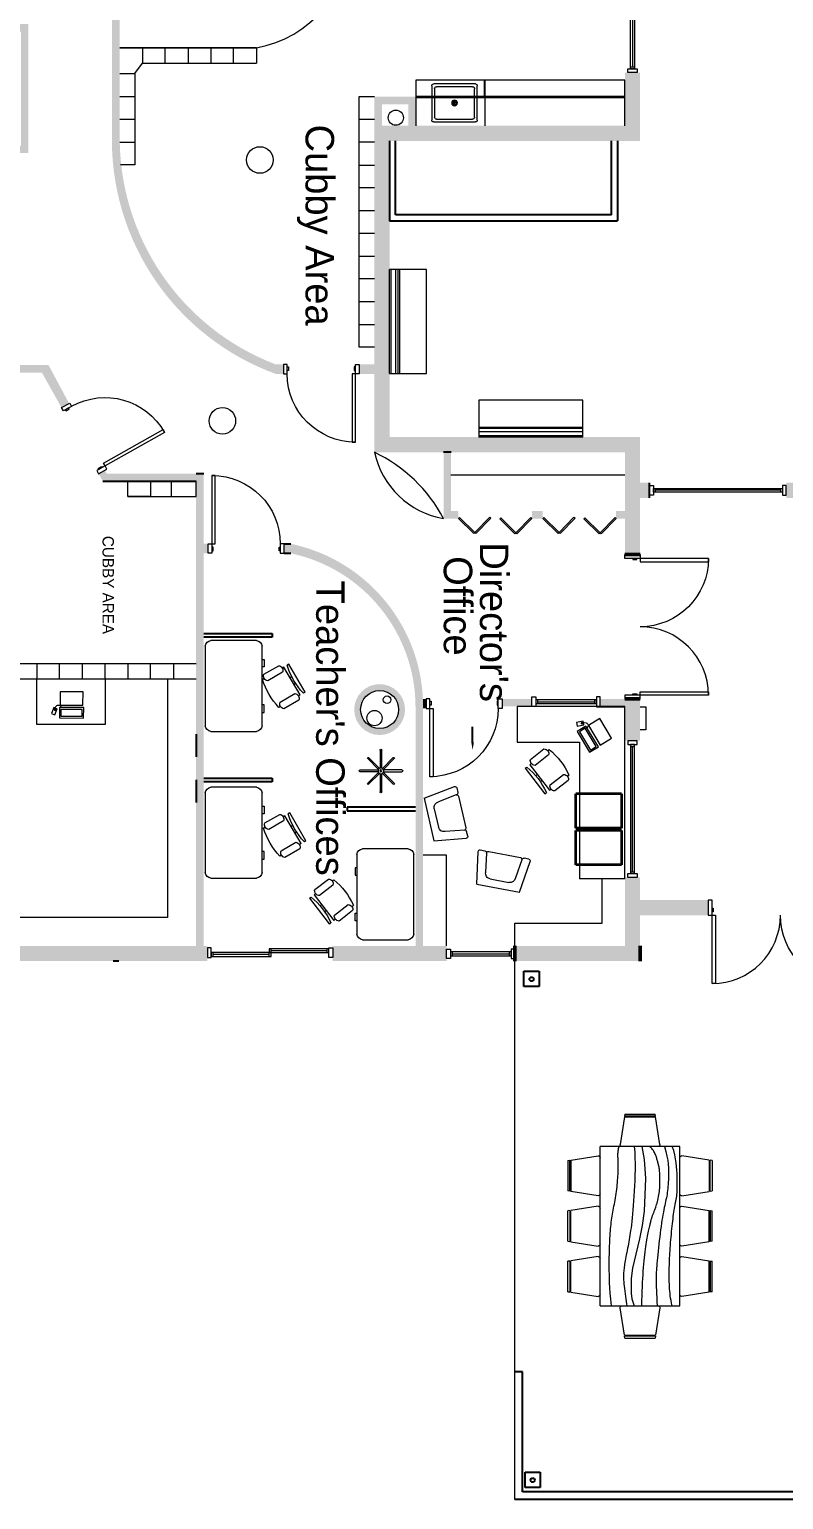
# Model space of a CAD drawing. Header units: inches. Extents: x 537 to 4774, y -1781 to 1418.
# Drawn here: x 1562 to 2556, y -1781 to 155 of the extents above; entities that cross this region are included whole.
import ezdxf
from ezdxf import colors
from ezdxf.entities.mleader import LeaderData, LeaderLine
from ezdxf.math import Vec2, Vec3

# ---------------------------------------------------------------- set-up
doc = ezdxf.new("R2010")
doc.units = ezdxf.units.IN
doc.header["$MEASUREMENT"] = 0
doc.layers.add('01-Text 1 150 int', color=250, linetype='Continuous')
for name, color, linetype, lineweight, true_color in [('DOOR WINDOW 1 150', 7, 'Continuous', 13, 0x666666), ('FURNITURE K 1 150', 7, 'Continuous', 13, 0x93979a), ('HATCH K 1 150', 7, 'Continuous', 0, 0xc9c9c9)]:
    doc.layers.add(name, color=color, linetype=linetype, lineweight=lineweight, true_color=true_color)
doc.layers.add('SEGMENTED 1 150', color=253, linetype='Continuous', lineweight=35)
doc.layers.add('WALL 1 150', color=7, linetype='Continuous', lineweight=25)
doc.styles.add('ATTR', font='romans.shx', dxfattribs={"width": 0.8, "height": 1.44008})
doc.styles.add('RomanS', font='romans.shx')
doc.styles.add('SS Projects_150_notes_interior', font='bahnschrift.ttf', dxfattribs={"height": 0.375})
doc.styles.get("Standard").update_dxf_attribs({"font": 'arial.ttf'})

# ---------------------------------------------------------------- blocks, each defined once
blk = doc.blocks.new('UTILITY_SINK')
for p, q in [((-0.999995, -10), (1.000005, -10)), ((0.000005, -11), (0.000005, -9))]:
    blk.add_line(p, q)
for points in [[(-10.999995, 0), (10.999995, 0)], [(-11.999995, -19), (-11.999995, -1)], [(-10.499995, -17.5), (-10.499995, -2.5)], [(-9.499995, -1.5), (9.499995, -1.5)], [(10.499995, -2.5), (10.499995, -17.5)], [(11.999995, -1), (11.999995, -19)], [(10.999995, -20), (-10.999995, -20)], [(9.499995, -18.5), (-9.499995, -18.5)]]:
    blk.add_lwpolyline(points)
for radius in [1.5, 1]:
    blk.add_circle((0.000005, -10), radius)
for centre, start, end in [((-11.124995, -0.875), 81.8699, 188.1301), ((11.124995, -0.875), 351.8699, 98.1301), ((-9.624995, -2.375), 81.8699, 188.1301), ((9.624995, -2.375), 351.8699, 98.1301), ((-11.124995, -19.125), 171.8699, 278.1301), ((-9.624995, -17.625), 171.8699, 278.1301), ((9.624995, -17.625), 261.8699, 8.130102), ((11.124995, -19.125), 261.8699, 8.130102)]:
    blk.add_arc(centre, 0.883883, start, end)
at = {"style": 'ATTR', "width": 0.8, "flags": 9}
blk.add_attdef('ESTCODE', (0, 0), '', height=0.000048, dxfattribs=at)
blk = doc.blocks.new('48X30_DESK')
at = {"linetype": 'Continuous'}
for p, q in [((-21, 0), (21, 0)), ((-24, -27), (-24, -3)), ((24, -3), (24, -27)), ((21, -30), (-21, -30)), ((-14, -30), (-14, -31)), ((-10, -31), (-10, -30)), ((10, -31), (10, -30)), ((14, -30), (14, -31)), ((-14, -31), (-10, -31)), ((14, -31), (10, -31))]:
    blk.add_line(p, q, dxfattribs=at)
for centre, start, end in [((-20.5, -3.5), 98.1301, 171.8699), ((20.5, -3.5), 8.1301, 81.8699), ((-20.5, -26.5), 188.1301, 261.8699), ((20.5, -26.5), 278.1301, 351.8699)]:
    blk.add_arc(centre, 3.54, start, end, dxfattribs=at)
at = {"style": 'ATTR', "width": 0.8, "flags": 9}
blk.add_attdef('ESTCODE', (0, 0), '', height=0.0096, dxfattribs=at)
blk = doc.blocks.new('MACINTOSH_PLAN_VIEW')
for points in [[(0, -7), (0, 0), (12, 0), (12, -7)], [(-0.39968, -13.76897), (-0.39968, -8.26775), (12.39968, -8.26775), (12.39968, -13.76897)], [(0.375, -12.76836), (0.375, -9.26836), (11.625, -9.26836), (11.625, -12.76836)], [(14.72808, -12.20428), (13.53101, -8.91535), (15.41039, -8.23131), (16.60746, -11.52024)], [(14.6633, -9.83345), (14.32128, -8.89376), (14.79113, -8.72275), (15.13315, -9.66244)]]:
    blk.add_lwpolyline(points, close=True)
for centre, radius, start, end in [((12.85605, -8.51645), 1.55604, 110.0578, 170.803), ((12.79623, -8.66333), 1.67689, 3.076713, 106.414)]:
    blk.add_arc(centre, radius, start, end)
for points in [[(14.6633, -9.83345), (14.79113, -8.72275), (14.32128, -8.89376)], [(14.6633, -9.83345), (15.13315, -9.66244), (14.79113, -8.72275)]]:
    blk.add_solid(points)
at = {"style": 'ATTR', "width": 0.8, "flags": 9}
blk.add_attdef('ESTCODE', (0, 0), '', height=0.0034, dxfattribs=at)
blk = doc.blocks.new('DESK_CHAIR')
at = {"linetype": 'Continuous'}
for p, q in [((-8.5, 0), (-8.5, -1)), ((-8.5, 0), (8.5, 0)), ((8.5, 0), (8.5, -1)), ((-10.5, -5), (-10.5, -14)), ((-8.5, -3), (-8.5, -4)), ((-8.5, -3), (8.5, -3)), ((-6.5, -14), (-6.5, -5)), ((-2, -3), (-2, -1.9355)), ((2, -1.9576), (2, -3)), ((6.5, -5), (6.5, -14)), ((8.5, -3), (8.5, -4)), ((10.5, -14), (10.5, -5)), ((-8.5, -15), (-8.5, -16)), ((8.5, -15), (8.5, -16))]:
    blk.add_line(p, q, dxfattribs=at)
for centre, radius, start, end in [((-8.5, -6.5), 2.5, 36.8699, 143.1301), ((0, 34.625), 36.625, 256.5803, 283.4197), ((8.5, -6.5), 2.5, 36.8699, 143.1301), ((-8.5, -12.5), 2.5, 216.8699, 323.1301), ((8.5, -12.5), 2.5, 216.8699, 323.1301), ((0, 19.625), 36.625, 256.5803, 283.4197)]:
    blk.add_arc(centre, radius, start, end, dxfattribs=at)
at = {"style": 'ATTR', "width": 0.8, "flags": 9}
blk.add_attdef('ESTCODE', (0, 0), '', height=0.0042, dxfattribs=at)
blk = doc.blocks.new('CONFERENCE_CHAIR')
for p, q in [((-11.5, 0), (-14, -17)), ((-11.5, 0), (11.5, 0)), ((11.5, 0), (14, -17)), ((-9.5, -17), (-8.02878, -6.99577)), ((-5, -4), (5, -4)), ((9.5, -17), (8.0288, -6.99577)), ((-13, -18), (-10.5, -18)), ((-8.5, -18), (8.5, -18)), ((13, -18), (10.5, -18))]:
    blk.add_line(p, q)
for centre, radius, start, end in [((-5, -7), 3, 90, 180), ((5, -7), 3, 0, 90), ((-13, -17), 1, 180, 270), ((-10.5, -17), 1, 270, 0), ((-8.5, -17), 1, 180, 270), ((8.5, -17), 1, 270, 0), ((10.5, -17), 1, 180, 270), ((13, -17), 1, 270, 0)]:
    blk.add_arc(centre, radius, start, end)
at = {"style": 'ATTR', "width": 0.8, "flags": 9}
blk.add_attdef('ESTCODE', (0, 0), '', height=0.0056, dxfattribs=at)
blk = doc.blocks.new('COAT_RACK')
at = {"linetype": 'Continuous'}
for p, q in [((0.906, 2.3886), (0.906, 11.5)), ((1.906, 11.5), (1.906, 1.9011)), ((-9.594, 1), (0, 1)), ((0, 0), (-9.594, 0)), ((-5.594, 7), (0.1295, 1.2765)), ((0.6232, 1.7828), (-5.094, 7.5)), ((0.906, 1.9011), (0.906, 2.3886)), ((2.1842, 1.7782), (7.906, 7.5)), ((8.406, 7), (2.6834, 1.2774)), ((2.8285, 1), (12.406, 1)), ((12.406, 0), (2.8285, 0)), ((0.1201, -0.2859), (-5.594, -6)), ((-5.094, -6.5), (0.6318, -0.7742)), ((0.906, -0.9157), (0.906, -10.5)), ((1.906, -10.5), (1.906, -0.9157)), ((7.906, -6.5), (2.1952, -0.7892)), ((2.6888, -0.2828), (8.406, -6))]:
    blk.add_line(p, q, dxfattribs=at)
for radius in [1.5, 0.5]:
    blk.add_circle((1.406, 0.5), radius, dxfattribs=at)
for centre, radius, start, end in [((1.406, 11.5), 0.5, 0, 180), ((-9.594, 0.5), 0.5, 90, 270), ((-5.344, 7.25), 0.3536, 45, 225), ((8.156, 7.25), 0.3536, 315, 135), ((12.406, 0.5), 0.5, 270, 90), ((-5.344, -6.25), 0.3536, 135, 315), ((8.156, -6.25), 0.3536, 225, 45), ((1.406, -10.5), 0.5, 180, 0)]:
    blk.add_arc(centre, radius, start, end, dxfattribs=at)
at = {"style": 'ATTR', "width": 0.8, "flags": 9}
blk.add_attdef('ESTCODE', (0, 0), '', height=0.0046, dxfattribs=at)
blk = doc.blocks.new('42X84_TABLE_DINING')
at = {"linetype": 'Continuous'}
for p, q in [((-34.772, 36.500609), (-37.0377, 21.999999)), ((-34.7681, 36.499999), (-18.2986, 36.499999)), ((-34.5377, 37.999999), (-34.6939, 37.000439)), ((-18.3793, 36.999999), (-34.6911, 36.999999)), ((-34.5377, 37.999999), (-18.5377, 37.999999)), ((-18.3814, 36.999659), (-18.5377, 37.999999)), ((-16.0377, 21.999999), (-18.3032, 36.499269)), ((-8.2343, 36.500609), (-10.5001, 21.999999)), ((-8.2305, 36.499999), (8.2391, 36.499999)), ((-8.0001, 37.999999), (-8.1562, 37.000439)), ((8.1584, 36.999999), (-8.1535, 36.999999)), ((-8.0001, 37.999999), (7.9999, 37.999999)), ((8.1562, 36.999659), (7.9999, 37.999999)), ((10.4999, 21.999999), (8.2344, 36.499269)), ((16.0376, 21.999999), (18.3031, 36.499269)), ((34.768, 36.499999), (18.2985, 36.499999)), ((18.3792, 36.999999), (34.691, 36.999999)), ((18.3813, 36.999659), (18.5376, 37.999999)), ((34.5376, 37.999999), (18.5376, 37.999999)), ((34.5376, 37.999999), (34.6938, 37.000439)), ((34.7719, 36.500609), (37.0376, 21.999999)), ((-57.9997, 8.156299), (-59, 7.999989)), ((-59, -8.000011), (-59, 7.999989)), ((-58, 8.158429), (-58, -8.153391)), ((-57.5, -8.230411), (-57.5, 8.239139)), ((-43, 10.499989), (-57.4993, 8.234489)), ((43, 10.499989), (57.4992, 8.234489)), ((57.5, -8.230411), (57.5, 8.239139)), ((57.9996, 8.156299), (59, 7.999989)), ((58, 8.158429), (58, -8.153391)), ((59, -8.000011), (59, 7.999989)), ((-59, -8.000011), (-58.0005, -8.156181)), ((-57.5007, -8.234271), (-43, -10.500011)), ((57.5006, -8.234271), (43, -10.500011)), ((59, -8.000011), (58.0004, -8.156181)), ((-42, -21.000001), (42, -21.000001)), ((-34.772, -36.50061), (-37.0377, -22.000001)), ((-16.0377, -22.000001), (-18.3032, -36.499267)), ((-8.2343, -36.50061), (-10.5001, -22.000001)), ((10.4999, -22.000001), (8.2344, -36.499267)), ((16.0376, -22.000001), (18.3031, -36.499267)), ((34.7719, -36.50061), (37.0376, -22.000001)), ((-34.7681, -36.499999), (-18.2986, -36.499999)), ((-34.5377, -37.999999), (-34.6939, -37.000442)), ((-18.3793, -36.999999), (-34.6911, -36.999999)), ((-34.5377, -37.999999), (-18.5377, -37.999999)), ((-18.3814, -36.999664), (-18.5377, -37.999999)), ((-8.2305, -36.499999), (8.2391, -36.499999)), ((-8.0001, -37.999999), (-8.1562, -37.000442)), ((8.1584, -36.999999), (-8.1535, -36.999999)), ((-8.0001, -37.999999), (7.9999, -37.999999)), ((8.1562, -36.999664), (7.9999, -37.999999)), ((34.768, -36.499999), (18.2985, -36.499999)), ((18.3792, -36.999999), (34.691, -36.999999)), ((18.3813, -36.999664), (18.5376, -37.999999)), ((34.5376, -37.999999), (18.5376, -37.999999)), ((34.5376, -37.999999), (34.6938, -37.000442))]:
    blk.add_line(p, q, dxfattribs=at)
for points in [[(-42, -21.000001), (-42, 20.999989), (42, 20.999989), (42, -21.000001)], [(-42, 16.999989), (-40.5974, 16.672209), (-39.2569, 16.395939), (-37.9668, 16.166109), (-36.7153, 15.977689), (-35.4906, 15.825599), (-34.281, 15.704799), (-33.0745, 15.610229), (-31.8595, 15.536839), (-30.6267, 15.480229), (-29.3778, 15.438619), (-28.117, 15.410889), (-26.8486, 15.395929), (-25.5767, 15.392599), (-24.3058, 15.399809), (-23.0399, 15.416409), (-21.7833, 15.441309), (-20.5384, 15.473619), (-19.2994, 15.513549), (-18.0587, 15.561549), (-16.8087, 15.618049), (-15.5417, 15.683499), (-14.25, 15.758369), (-12.9261, 15.843079), (-11.5622, 15.938089), (-10.1541, 16.043559), (-8.7108, 16.158419), (-7.2445, 16.281349), (-5.7675, 16.410999), (-4.2923, 16.546019), (-2.8311, 16.685069), (-1.3963, 16.826809), (0, 16.969889), (1.3474, 17.113339), (2.6447, 17.257689), (3.8928, 17.403829), (5.0924, 17.552659), (6.2444, 17.705069), (7.3498, 17.861959), (8.4092, 18.024219), (9.4237, 18.192759), (10.3952, 18.367629), (11.3311, 18.545639), (12.2397, 18.722759), (13.1297, 18.894949), (14.0095, 19.058179), (14.8876, 19.208429), (15.7725, 19.341659), (16.6727, 19.453839), (17.5977, 19.541909), (18.5617, 19.606689), (19.5795, 19.649979), (20.6664, 19.673569), (21.8374, 19.679239), (23.1076, 19.668789), (24.492, 19.644009), (26.0058, 19.606689), (27.6589, 19.554579), (29.4413, 19.469229), (31.3377, 19.328169), (33.3331, 19.108889), (35.4121, 18.788919), (37.5598, 18.345779), (39.7608, 17.756959), (42, 16.999989)], [(42, 12.999999), (39.3635, 13.704689), (36.9303, 14.232849), (34.6868, 14.608169), (32.6195, 14.854319), (30.7149, 14.994989), (28.9596, 15.053859), (27.34, 15.054629), (25.8427, 15.020959), (24.4543, 14.972439), (23.1628, 14.912279), (21.9562, 14.839589), (20.8227, 14.753449), (19.7504, 14.652989), (18.7273, 14.537299), (17.7416, 14.405489), (16.7814, 14.256669), (15.8348, 14.090369), (14.8899, 13.907959), (13.9348, 13.711209), (12.9575, 13.501929), (11.9464, 13.281899), (10.8893, 13.052909), (9.7745, 12.816759), (8.59, 12.575229), (7.3261, 12.330049), (5.9815, 12.082619), (4.557, 11.834299), (3.0536, 11.586429), (1.472, 11.340349), (-0.187, 11.097409), (-1.9223, 10.858939), (-3.7333, 10.626289), (-5.6141, 10.400739), (-7.539, 10.183249), (-9.4776, 9.974709), (-11.3991, 9.776019), (-13.2731, 9.588079), (-15.0689, 9.411789), (-16.756, 9.248039), (-18.3038, 9.097709), (-19.6928, 8.961719), (-20.9483, 8.840959), (-22.1065, 8.736319), (-23.2037, 8.648689), (-24.2763, 8.578979), (-25.3606, 8.528079), (-26.4928, 8.496879), (-27.7094, 8.486279), (-29.0411, 8.496689), (-30.4965, 8.526549), (-32.0787, 8.573829), (-33.7908, 8.636479), (-35.6359, 8.712459), (-37.6171, 8.799739), (-39.7374, 8.896259), (-42, 8.999999)], [(-42, 0.999999), (-39.2567, 1.059739), (-36.6668, 1.127399), (-34.2177, 1.203389), (-31.897, 1.288099), (-29.6923, 1.381949), (-27.5912, 1.485329), (-25.5812, 1.598659), (-23.65, 1.722319), (-21.7874, 1.856519), (-19.9935, 2.000569), (-18.2704, 2.153579), (-16.6207, 2.314649), (-15.0465, 2.482879), (-13.5503, 2.657379), (-12.1344, 2.837259), (-10.8011, 3.021619), (-9.5514, 3.209479), (-8.3812, 3.399579), (-7.2848, 3.590579), (-6.2569, 3.781129), (-5.2918, 3.969889), (-4.384, 4.155509), (-3.5281, 4.336659), (-2.7184, 4.511979), (-1.9505, 4.680359), (-1.2233, 4.841579), (-0.5369, 4.995629), (0.1087, 5.142519), (0.7135, 5.282239), (1.2776, 5.414799), (1.8009, 5.540189), (2.2834, 5.658409), (2.7259, 5.769699), (3.1323, 5.875159), (3.5073, 5.976139), (3.8555, 6.073989), (4.1816, 6.170049), (4.4904, 6.265659), (4.7863, 6.362169), (5.0742, 6.460919), (5.3584, 6.563099), (5.6417, 6.669299), (5.9267, 6.779989), (6.216, 6.895609), (6.512, 7.016589), (6.8174, 7.143399), (7.1347, 7.276479), (7.4664, 7.416279), (7.8159, 7.563169), (8.1896, 7.717219), (8.5948, 7.878439), (9.0386, 8.046819), (9.5282, 8.222369), (10.071, 8.405079), (10.674, 8.594959), (11.3446, 8.791999), (12.0866, 8.995459), (12.8902, 9.201609), (13.7421, 9.405969), (14.6294, 9.604059), (15.5387, 9.791399), (16.4569, 9.963509), (17.3709, 10.115919), (18.2674, 10.244149), (19.1361, 10.344989), (19.9772, 10.420299), (20.7936, 10.473209), (21.5884, 10.506879), (22.3645, 10.524419), (23.1248, 10.528969), (23.8725, 10.523669), (24.6103, 10.511649), (25.3403, 10.495379), (26.0601, 10.474629), (26.7663, 10.448509), (27.4556, 10.416119), (28.1244, 10.376559), (28.7695, 10.328939), (29.3873, 10.272359), (29.9746, 10.205939), (30.5293, 10.129059), (31.0552, 10.042329), (31.5572, 9.946639), (32.0406, 9.842899), (32.5104, 9.731989), (32.9716, 9.614799), (33.4295, 9.492249), (33.8891, 9.365219), (34.3546, 9.234229), (34.8266, 9.098309), (35.3051, 8.956129), (35.7897, 8.806329), (36.2802, 8.647569), (36.7765, 8.478519), (37.2783, 8.297819), (37.7854, 8.104139), (38.2976, 7.894309), (38.8146, 7.657969), (39.3361, 7.382899), (39.8617, 7.056919), (40.3912, 6.667829), (40.9243, 6.203449), (41.4607, 5.651569), (42, 4.999999)], [(42, 0.999999), (35.1214, 2.295539), (25.1178, 2.983399), (7.9376, 2.295539), (0.3261, 1.149099), (-6.6329, -0.226611), (-18.3763, -2.978061), (-22.0733, -3.895201), (-27.5101, -4.583071), (-32.9468, -4.583071), (-35.339, -4.583071), (-38.3836, -4.353771), (-40.3408, -3.665921), (-42, -3.000001)], [(42, -3.000001), (38.9344, -2.781351), (35.8829, -2.650251), (32.8567, -2.595491), (29.8672, -2.605821), (26.9257, -2.670031), (24.0436, -2.776881), (21.2323, -2.915141), (18.5031, -3.073591), (15.8668, -3.242611), (13.3327, -3.419021), (10.9095, -3.601241), (8.6059, -3.787731), (6.4305, -3.976901), (4.3921, -4.167191), (2.4994, -4.357031), (0.7611, -4.544851), (-0.8196, -4.729651), (-2.2614, -4.912671), (-3.5885, -5.095681), (-4.8252, -5.280481), (-5.9956, -5.468861), (-7.1239, -5.662621), (-8.2344, -5.863551), (-9.3513, -6.073431), (-10.4925, -6.293091), (-11.6511, -6.519461), (-12.814, -6.748531), (-13.968, -6.976251), (-15.0999, -7.198591), (-16.1965, -7.411531), (-17.2447, -7.611041), (-18.2313, -7.793081), (-19.1472, -7.954521), (-19.9994, -8.095811), (-20.7989, -8.218291), (-21.5568, -8.323311), (-22.2841, -8.412201), (-22.9919, -8.486311), (-23.6912, -8.546991), (-24.393, -8.595581), (-25.1087, -8.632751), (-25.8513, -8.656491), (-26.6337, -8.664101), (-27.4693, -8.652901), (-28.3711, -8.620211), (-29.3523, -8.563341), (-30.4262, -8.479601), (-31.6057, -8.366301), (-32.8956, -8.222561), (-34.2657, -8.054761), (-35.6772, -7.871051), (-37.0913, -7.679611), (-38.4695, -7.488621), (-39.7728, -7.306241), (-40.9626, -7.140641), (-42, -7.000001)], [(-42, -15.000001), (-38.4722, -15.350691), (-35.3039, -15.623741), (-32.4544, -15.828971), (-29.8831, -15.976191), (-27.5493, -16.075201), (-25.4123, -16.135831), (-23.4313, -16.167881), (-21.5659, -16.181151), (-19.7812, -16.183881), (-18.0665, -16.177871), (-16.4173, -16.163351), (-14.8288, -16.140551), (-13.2964, -16.109691), (-11.8154, -16.070991), (-10.3811, -16.024671), (-8.9888, -15.970971), (-7.6345, -15.909991), (-6.3163, -15.841401), (-5.0329, -15.764751), (-3.7831, -15.679591), (-2.5656, -15.585471), (-1.3791, -15.481951), (-0.2223, -15.368571), (0.9061, -15.244901), (2.0079, -15.110631), (3.0876, -14.966051), (4.1503, -14.811631), (5.2011, -14.647801), (6.2451, -14.475011), (7.2875, -14.293721), (8.3332, -14.104361), (9.3874, -13.907391), (10.4544, -13.703711), (11.5349, -13.495991), (12.6291, -13.287381), (13.7368, -13.081011), (14.8581, -12.880011), (15.9931, -12.687521), (17.1416, -12.506671), (18.3037, -12.340601), (19.4778, -12.191771), (20.6562, -12.059961), (21.8295, -11.944271), (22.9884, -11.843811), (24.1234, -11.757681), (25.2254, -11.684981), (26.2848, -11.624831), (27.2925, -11.576311), (28.2412, -11.538551), (29.1325, -11.510631), (29.9703, -11.491671), (30.7584, -11.480781), (31.5007, -11.477041), (32.2009, -11.479581), (32.8628, -11.487491), (33.4904, -11.499881), (34.0874, -11.515741), (34.6576, -11.533621), (35.2049, -11.551941), (35.733, -11.569151), (36.2459, -11.583661), (36.7473, -11.593931), (37.2411, -11.598371), (37.7311, -11.595421), (38.2211, -11.583281), (38.7152, -11.559251), (39.2177, -11.520361), (39.7326, -11.463671), (40.2641, -11.386241), (40.8164, -11.285111), (41.3937, -11.157351), (42, -11.000001)]]:
    blk.add_lwpolyline(points, dxfattribs=at)
for centre, start, end in [((-36.0377, 21.999999), 180, 270), ((-17.0377, 21.999999), 270, 0), ((-9.5001, 21.999999), 180, 270), ((9.4999, 21.999999), 270, 0), ((17.0376, 21.999999), 180, 270), ((36.0376, 21.999999), 270, 0), ((-43, 9.499989), 0.000000683, 90), ((43, 9.499989), 90, 180), ((-43, -9.500011), 270, 0.000000683), ((43, -9.500011), 180, 270), ((-36.0377, -22.000001), 90, 180), ((-17.0377, -22.000001), 0, 90), ((-9.5001, -22.000001), 90, 180), ((9.4999, -22.000001), 0, 90), ((17.0376, -22.000001), 90, 180), ((36.0376, -22.000001), 0, 90)]:
    blk.add_arc(centre, 1, start, end, dxfattribs=at)
at = {"style": 'ATTR', "width": 0.8, "flags": 9}
blk.add_attdef('ESTCODE', (0, 0), '', height=0.0236, dxfattribs=at)
blk = doc.blocks.new('BENCH_1_PV')
for p, q in [((0, 54.75), (0, 0)), ((0, 54.75), (19.5, 54.75)), ((0.75, 54.75), (0.75, 0)), ((3, 0), (3, 54.75)), ((4.5, 54.75), (4.5, 0)), ((5.25, 0), (5.25, 54.75)), ((19.5, 54.75), (19.5, 0)), ((19.5, 0), (0, 0))]:
    blk.add_line(p, q)
at = {"style": 'ATTR', "width": 0.8, "flags": 9}
blk.add_attdef('ESTCODE', (0, 0), '', height=0.0137, dxfattribs=at)

msp = doc.modelspace()

# ---------------------------------------------------------------- hatches: boundary and pattern name
at = {"layer": 'WALL 1 150'}
h = msp.add_hatch(color=0, dxfattribs=at)
h.paths.add_polyline_path([(1286.6, -292.3), (1286.6, -277.3), (1306.6, -277.3), (1306.6, -312.3), (1218.1, -312.3), (1218.1, -292.3)])
h.paths.add_polyline_path([(1306.6, 27.5), (1306.6, -8.4), (1286.6, -8.4), (1286.6, 7.5), (1226.6, 7.5), (1226.6, 27.5), (1226.6, 67.7), (1246.6, 67.7), (1246.6, 27.5)])
h.paths.add_polyline_path([(1306.6, 77.7), (1306.6, 27.5), (1296.6, 27.5), (1296.6, 67.7), (1226.6, 67.7), (1226.6, 77.7)])
h.paths.add_polyline_path([(1306.6, -90.9), (1306.6, -92.8), (1286.6, -92.8), (1286.6, -90.9)])
h.paths.add_polyline_path([(1306.6, -192.8), (1306.6, -194.8), (1286.6, -194.8), (1286.6, -192.8)])
h.paths.add_polyline_path([(1587.1, -287.3), (1614.2, -337.9), (1604.3, -343.5), (1578.4, -297.3), (1306.6, -297.3), (1306.6, -287.3)])
h.paths.add_polyline_path([(1886.6, -286.6), (1896.6, -286.6), (1896.6, -299.1), (1886.6, -299.1, -0.322317), (1670.7, 17.5), (1670.9, 665), (1666.2, 665), (1666.2, 677.5), (1670.9, 677.5), (1671, 738), (1781.9, 807.7), (2014.6, 807.7), (2014.6, 797.7), (1791.3, 797.7), (1681, 729.2), (1681, 17.5, 0.316392)])
h.paths.add_polyline_path([(1550.7, 1.6), (1550.7, 151.6), (1401.3, 151.6), (1401.3, 161.6), (1560.7, 161.6), (1560.7, -8.4), (1306.6, -8.4), (1306.6, 1.6)])
h.paths.add_polyline_path([(1548.2, 270.6), (1548.2, 275.5), (1560.7, 275.5), (1560.7, 260.6), (1389, 260.6), (1389, 320.6), (1246.6, 320.6), (1246.6, 322.5), (1246.6, 330.8), (1399, 330.8), (1399, 270.6), (1429, 270.6)])
h.paths.add_polyline_path([(1560.7, 506.9), (1560.7, 375.5), (1550.7, 375.5), (1550.7, 496.9), (1388.7, 496.9), (1388.7, 551), (1246.6, 551), (1246.6, 561), (1388.7, 561), (1388.7, 621), (1398.7, 621), (1398.7, 506.9)])
h.paths.add_polyline_path([(1556.2, 614.4), (1556.2, 689.4), (1556.2, 722.5), (1554.8, 722.5), (1554.8, 735), (1556.2, 735), (1566.2, 735), (1566.1, 604.4), (1484.7, 604.4), (1484.7, 908), (1306.6, 908), (1306.6, 918), (1494.7, 918), (1494.7, 735), (1497.9, 735), (1497.9, 722.5), (1494.7, 722.5), (1494.7, 614.4)])
h.paths.add_polyline_path([(1306.6, 968), (1306.6, 908), (1246.6, 908), (1246.6, 918), (1296.6, 918), (1296.6, 968)])
h.paths.add_polyline_path([(1246.6, 908), (1246.6, 788), (1246.6, 750.3), (1226.6, 750.3), (1226.6, 847.7), (1226.6, 908)])
h.paths.add_polyline_path([(1246.6, 968), (1246.6, 918), (1226.6, 918), (1226.6, 968)])
h.paths.add_polyline_path([(1286.6, 988), (1286.6, 1117.7), (1306.6, 1117.7), (1306.6, 968), (1296.6, 968), (1226.6, 968), (1226.6, 988)])
h.paths.add_polyline_path([(1246.6, 705.3), (1246.6, 703.5), (1246.6, 682.7), (1246.6, 322.5), (1246.6, 202.5), (1226.6, 202.5), (1226.6, 322.5), (1226.6, 682.7), (1226.6, 705.3)])
h.paths.add_polyline_path([(1246.6, 157.5), (1246.6, 77.7), (1226.6, 77.7), (1226.6, 157.5)])
h.paths.add_polyline_path([(2016.6, 1417.7), (2016.6, 1397.7), (1306.6, 1397.7), (1306.6, 1417.7)])
h.paths.add_polyline_path([(1306.6, 1417.7), (1306.6, 1282.7), (1286.6, 1282.7), (1286.6, 1417.7)])
h.paths.add_polyline_path([(2366.6, 1417.7), (2366.6, 1057.7), (2346.6, 1057.7), (2346.6, 1397.7), (2071, 1397.7), (2071, 1417.7)])
h.paths.add_polyline_path([(2350.3, 807.7), (2350.3, 802.7), (2350.3, 797.7), (2114.6, 797.7), (2114.6, 807.7)])
h.paths.add_polyline_path([(2366.6, 637.7), (2366.6, 360.2), (2346.6, 360.2), (2346.6, 637.7)])
h.paths.add_polyline_path([(2366.6, 97.7), (2366.6, 7.7), (2346.6, 7.7), (2346.6, 97.7)])
h.paths.add_polyline_path([(2346.6, 27.7), (2346.6, 7.7), (2071, 7.7), (2071, 27.7)])
h.paths.add_polyline_path([(2071, 66), (2071, 27.7), (2071, 7.7), (2061, 7.7), (2061, 56), (2026.6, 56), (2026.6, 27.7), (2016.6, 27.7), (2016.6, 66)])
h.paths.add_polyline_path([(2016.6, -286.5), (2016.6, -299), (1996.6, -299), (1996.6, -286.5)])
h.paths.add_polyline_path([(2117.3, -402.3), (2117.3, -432.3), (2117.3, -479.6), (2117.3, -489.6), (2107.6, -489.6), (2107.6, -489.6), (2107.6, -402.3)])
h.paths.add_polyline_path([(2127.3, -479.6), (2127.3, -489.6), (2117.3, -489.6), (2117.3, -479.6)])
h.paths.add_polyline_path([(2346.6, -479.6), (2346.6, -489.6), (2335, -489.6), (2335, -479.6)])
h.paths.add_polyline_path([(2238.3, -479.6), (2238.3, -489.6), (2224, -489.6), (2224, -479.6)])
h = msp.add_hatch(color=0, dxfattribs=at)
h.paths.add_polyline_path([(2456.4, -992), (2456.4, -1012), (2366.6, -1012), (2366.6, -992)])
h.paths.add_polyline_path([(2366.6, -382.3), (2366.6, -537), (2346.6, -537), (2346.6, -402.3), (2016.6, -402.3), (2016.6, 27.7), (2026.6, 27.7), (2061, 27.7), (2061, 7.7), (2036.6, 7.7), (2036.6, -382.3)])
h.paths.add_polyline_path([(2366.6, -1052.3), (2366.6, -1072.3), (2201.6, -1072.3), (2201.6, -1052.3)])
h.paths.add_polyline_path([(2366.6, -962.1), (2366.6, -1052.3), (2346.6, -1052.3), (2346.6, -962.1)])
h.paths.add_polyline_path([(2366.6, -727), (2366.6, -782.1), (2346.6, -782.1), (2346.6, -737), (2346.6, -727)])
h.paths.add_polyline_path([(2111.6, -1052.3), (2111.6, -1056.6), (2111.6, -1056.6), (2111.6, -1069.1), (2111.6, -1069.1), (2111.6, -1072.3), (1961.6, -1072.3), (1961.6, -1067.4), (1961.6, -1067.4), (1961.6, -1054.9), (1961.6, -1054.9), (1961.6, -1052.3)])
h.paths.add_polyline_path([(1796.6, -1052.3), (1796.6, -1072.3), (1526.6, -1072.3), (1526.6, -1052.3)])
h.paths.add_polyline_path([(1361.6, -1052.3), (1361.6, -1072.3), (1211.6, -1072.3), (1211.6, -1052.3)])
h.paths.add_polyline_path([(1791.6, -430.4), (1791.6, -522.8), (1797.5, -522.8), (1797.5, -535.3), (1791.6, -535.3), (1791.6, -1052.3), (1781.6, -1052.3), (1781.6, -693.5), (1781.6, -440.4), (1658.7, -440.4), (1653.2, -430.7), (1661.5, -426), (1663.9, -430.4), (1781.6, -430.4)])
h.paths.add_polyline_path([(2080.7, -739.5), (2080.7, -1052.3), (2070.7, -1052.3), (2070.7, -739.5, 0.356441), (1906.2, -535.3), (1897.5, -535.3), (1897.5, -522.8), (1906.2, -522.8, -0.358127)])
h = msp.add_hatch(color=256, dxfattribs=at)
h.paths.add_polyline_path([(2774.1, -442.3), (2774.1, -462.3), (2761.6, -462.3), (2761.6, -442.3)])
h.paths.add_polyline_path([(2571.6, -442.3), (2571.6, -462.3), (2559.1, -462.3), (2559.1, -442.3)])
h.paths.add_polyline_path([(2379.1, -442.3), (2379.1, -462.3), (2366.6, -462.3), (2366.6, -442.3)])
h.paths.add_polyline_path([(2966.6, -442.3), (2966.6, -462.3), (2954.1, -462.3), (2954.1, -442.3)])
h = msp.add_hatch(color=256, dxfattribs=at)
edge = h.paths.add_edge_path()
edge.add_arc((2023.4, -741.1), 33.5, 90, 450, ccw=False)
edge = h.paths.add_edge_path(flags=16)
edge.add_arc((2023.4, -741.1), 25, 90, 450, ccw=False)
msp.add_hatch(color=256, dxfattribs=at).paths.add_polyline_path([(2084.7, -727), (2084.7, -739.5), (2080.7, -739.5, 0.014268), (2080.4, -727)])
h = msp.add_hatch(color=256, dxfattribs=at)
h.paths.add_polyline_path([(2224.1, -727), (2224.1, -737), (2184.7, -737), (2184.7, -727)])
h.paths.add_polyline_path([(2346.6, -727), (2346.6, -737), (2314.1, -737), (2314.1, -727)])

# ---------------------------------------------------------------- linework, layer by layer
at = {"layer": 'DOOR WINDOW 1 150', "linetype": 'Continuous'}
for p, q in [((2356.6, 172.7), (2356.6, 105.2)), ((2354.1, 105.2), (2359.1, 105.2)), ((2386.6, -449.8), (2386.6, -454.8)), ((2551.6, -452.3), (2386.6, -452.3)), ((2551.6, -449.8), (2551.6, -454.8)), ((2231.6, -728.2), (2231.6, -733.2)), ((2231.6, -730.7), (2306.6, -730.7)), ((2306.6, -728.2), (2306.6, -733.2)), ((2354.1, -789.6), (2359.1, -789.6)), ((2356.6, -954.6), (2356.6, -789.6)), ((2354.1, -954.6), (2359.1, -954.6)), ((1804.1, -1066.1), (1804.1, -1061.1)), ((1877.8, -1063.6), (1804.1, -1063.6)), ((1877.8, -1066.1), (1877.8, -1061.1)), ((1880.3, -1061.1), (1880.3, -1056.1)), ((1954.1, -1058.6), (1880.3, -1058.6)), ((1954.1, -1061.1), (1954.1, -1056.1)), ((2119.1, -1060.3), (2119.1, -1065.3)), ((2119.1, -1062.8), (2194.1, -1062.8)), ((2194.1, -1060.3), (2194.1, -1065.3))]:
    msp.add_line(p, q, dxfattribs=at)
for points in [[(2354.1, 175.2), (2359.1, 175.2), (2359.1, 102.7), (2354.1, 102.7)], [(2362.8, 102.7), (2362.8, 97.7), (2350.3, 97.7), (2350.3, 102.7)], [(1901.6, -286.6), (1896.6, -286.6), (1896.6, -299.1), (1901.6, -299.1)], [(1901.6, -289.7), (1903.2, -289.7), (1903.2, -294.7), (1901.6, -294.7)], [(1991.6, -289.6), (1990, -289.6), (1990, -294.6), (1991.6, -294.6)], [(1991.6, -286.5), (1996.6, -286.5), (1996.6, -299), (1991.6, -299)], [(1991.6, -299), (1987.2, -299), (1987.3, -389), (1991.7, -389)], [(1606.7, -347.9), (1604.2, -343.5), (1615.1, -337.4), (1617.6, -341.8)], [(1609.4, -346.3), (1610.2, -347.7), (1614.5, -345.3), (1613.8, -343.9)], [(1661.6, -420.2), (1659.5, -416.4), (1738, -372.4), (1740.1, -376.2)], [(1650.7, -426.4), (1653.2, -430.7), (1664.1, -424.6), (1661.6, -420.2)], [(1653.4, -424.8), (1652.7, -423.5), (1657, -421), (1657.8, -422.4)], [(1802.5, -522.8), (1806.8, -522.8), (1806.8, -432.8), (1802.5, -432.8)], [(2384.1, -458.6), (2379.1, -458.6), (2379.1, -446.1), (2384.1, -446.1)], [(2554.1, -449.8), (2554.1, -454.8), (2384.1, -454.8), (2384.1, -449.8)], [(2554.1, -458.6), (2559.1, -458.6), (2559.1, -446.1), (2554.1, -446.1)], [(1802.5, -535.3), (1797.5, -535.3), (1797.5, -522.8), (1802.5, -522.8)], [(1802.5, -532.2), (1804, -532.2), (1804, -527.2), (1802.5, -527.2)], [(1892.5, -532.2), (1890.9, -532.2), (1890.9, -527.2), (1892.5, -527.2)], [(1892.5, -535.3), (1897.5, -535.3), (1897.5, -522.8), (1892.5, -522.8)], [(2346.6, -542), (2346.6, -537), (2366.6, -537), (2366.6, -542)], [(2357.2, -542), (2357.2, -543.5), (2362.2, -543.5), (2362.2, -542)], [(2366.6, -542), (2366.6, -546.4), (2456.6, -546.4), (2456.6, -542)], [(2089.7, -727), (2084.7, -727), (2084.7, -739.5), (2089.7, -739.5)], [(2089.7, -730.1), (2091.2, -730.1), (2091.2, -735.1), (2089.7, -735.1)], [(2179.7, -730.1), (2178.1, -730.1), (2178.1, -735.1), (2179.7, -735.1)], [(2179.7, -727), (2184.7, -727), (2184.7, -739.5), (2179.7, -739.5)], [(2229.1, -737), (2224.1, -737), (2224.1, -724.5), (2229.1, -724.5)], [(2229.1, -728.2), (2229.1, -733.2), (2309.1, -733.2), (2309.1, -728.2)], [(2309.1, -737), (2314.1, -737), (2314.1, -724.5), (2309.1, -724.5)], [(2346.6, -722), (2346.6, -727), (2366.6, -727), (2366.6, -722)], [(2357.2, -722), (2357.2, -720.4), (2362.2, -720.4), (2362.2, -722)], [(2366.6, -722), (2366.6, -717.6), (2456.6, -717.6), (2456.6, -722)], [(2089.7, -739.5), (2094.1, -739.5), (2094.1, -829.5), (2089.7, -829.5)], [(2362.8, -787.1), (2362.8, -782.1), (2350.3, -782.1), (2350.3, -787.1)], [(2354.1, -957.1), (2359.1, -957.1), (2359.1, -787.1), (2354.1, -787.1)], [(2362.8, -957.1), (2362.8, -962.1), (2350.3, -962.1), (2350.3, -957.1)], [(2461.4, -992), (2456.4, -992), (2456.4, -1012), (2461.4, -1012)], [(2461.4, -1002.6), (2463, -1002.6), (2463, -1007.6), (2461.4, -1007.6)], [(2461.4, -1012), (2465.8, -1012), (2465.8, -1102), (2461.4, -1102)], [(1801.6, -1054.9), (1796.6, -1054.9), (1796.6, -1067.4), (1801.6, -1067.4)], [(1880.3, -1066.1), (1880.3, -1061.1), (1801.6, -1061.1), (1801.6, -1066.1)], [(1956.6, -1061.1), (1956.6, -1056.1), (1877.8, -1056.1), (1877.8, -1061.1)], [(1956.6, -1054.9), (1961.6, -1054.9), (1961.6, -1067.4), (1956.6, -1067.4)], [(2116.6, -1069.1), (2111.6, -1069.1), (2111.6, -1056.6), (2116.6, -1056.6)], [(2116.6, -1060.3), (2116.6, -1065.3), (2196.6, -1065.3), (2196.6, -1060.3)], [(2196.6, -1069.1), (2201.6, -1069.1), (2201.6, -1056.6), (2196.6, -1056.6)]]:
    msp.add_lwpolyline(points, close=True, dxfattribs=at)
at = {"layer": 'DOOR WINDOW 1 150'}
for points in [[(2128.6, -488.3), (2127.3, -489.6), (2147.4, -509.3), (2148.7, -508)], [(2168.4, -487.9), (2169.7, -489.2), (2150, -509.3), (2148.7, -508)], [(2182.9, -488.8), (2181.6, -490.1), (2201.7, -509.8), (2203, -508.4)], [(2222.6, -488.3), (2224, -489.6), (2204.3, -509.7), (2203, -508.4)], [(2239.7, -488.3), (2238.3, -489.6), (2258.4, -509.3), (2259.8, -508)], [(2279.4, -487.9), (2280.8, -489.2), (2261.1, -509.3), (2259.8, -508)], [(2293.9, -488.8), (2292.6, -490.1), (2312.7, -509.8), (2314, -508.4)], [(2333.7, -488.3), (2335, -489.6), (2315.4, -509.7), (2314, -508.4)]]:
    msp.add_lwpolyline(points, close=True, dxfattribs=at)
at = {"layer": 'DOOR WINDOW 1 150', "linetype": 'Continuous', "extrusion": (0, 0, -1)}
for centre, start, end in [((-1991.6, -299), 269.9354, 359.9354), ((-1661.6, -420.2), 60.7038, 150.7038), ((-1802.5, -522.8), 90, 180), ((-2366.6, -542), 180, 270), ((-2089.7, -739.5), 180, 270), ((-2641.4, -1012), 270, 0)]:
    msp.add_arc(centre, 90, start, end, dxfattribs=at)
at = {"layer": 'DOOR WINDOW 1 150', "linetype": 'Continuous'}
for centre, start, end in [((2366.6, -722), 0, 90), ((2461.4, -1012), 270, 0)]:
    msp.add_arc(centre, 90, start, end, dxfattribs=at)
at = {"layer": 'FURNITURE K 1 150'}
for p, q in [((1861, 130.3), (1681, 130.3)), ((1681, 130.3), (1861, 130.3)), ((1711, 130.3), (1711, 110.3)), ((1741, 110.3), (1741, 130.3)), ((1771, 130.3), (1771, 110.3)), ((1801, 130.3), (1801, 110.3)), ((1831, 110.3), (1831, 130.3)), ((1861, 130.3), (1861, 110.3)), ((1701, 96.3), (1711, 110.3)), ((1711, 110.3), (1861, 110.3)), ((1681, 96.3), (1701, 96.3)), ((1701, 96.3), (1701, 36.3)), ((2346.6, 87.7), (2071, 87.7)), ((2071, 87.7), (2071, 27.7)), ((2162, 87.7), (2162, 27.7)), ((2346.6, 27.7), (2346.6, 87.7)), ((1681, 66.3), (1701, 66.3)), ((1996.6, 36), (1996.6, 66)), ((1996.6, 66), (2016.6, 66)), ((2346.6, 27.7), (2346.6, 65.2)), ((1681, 36.3), (1701, 36.3)), ((1701, 36.3), (1701, 6.3)), ((1996.6, 6), (1996.6, 36)), ((2016.6, 36), (1996.6, 36)), ((1681, 6.3), (1701, 6.3)), ((1701, 6.3), (1701, -23.7)), ((1996.6, -264), (1996.6, 6)), ((2016.6, 6), (1996.6, 6)), ((1701, -23.7), (1682.1, -23.6)), ((1996.6, -24), (2016.6, -24)), ((2016.6, -54), (1996.6, -54)), ((1996.6, -84), (2016.6, -84)), ((2016.6, -114), (1996.6, -114)), ((1996.6, -144), (2016.6, -144)), ((2016.6, -174), (1996.6, -174)), ((2016.6, -204), (1996.6, -204)), ((1996.6, -234), (2016.6, -234)), ((2016.6, -264), (1996.6, -264)), ((1691.6, -460.4), (1691.6, -440.4)), ((1721.6, -440.4), (1721.6, -460.4)), ((1749.4, -460.4), (1749.4, -440.4)), ((1781.6, -460.4), (1781.6, -440.4)), ((2346.6, -432.3), (2117.3, -432.3)), ((1691.6, -460.4), (1781.6, -460.4)), ((1721.6, -460.4), (1691.6, -460.4)), ((1781.6, -680.9), (1541.6, -680.9)), ((1571.6, -680.9), (1571.6, -700.9)), ((1601.6, -700.9), (1601.6, -680.9)), ((1631.6, -680.9), (1631.6, -700.9)), ((1661.6, -700.9), (1661.6, -680.9)), ((1691.6, -680.9), (1691.6, -700.9)), ((1721.6, -700.9), (1721.6, -680.9)), ((1751.6, -680.9), (1751.6, -700.9)), ((1571.6, -700.9), (1541.6, -700.9)), ((1781.6, -700.9), (1571.6, -700.9)), ((1571.6, -760.9), (1571.6, -700.9)), ((1661.6, -700.9), (1661.6, -760.9)), ((1744.1, -700.9), (1744.1, -1014.8)), ((2346.6, -737), (2204.5, -737, -25)), ((2204.5, -737, -25), (2204.5, -783.8, -25)), ((2346.6, -737), (2309.1, -737)), ((2346.6, -783.8), (2346.6, -737)), ((2366.6, -737.6), (2374.1, -737.6)), ((2374.1, -737.6), (2374.1, -767.6)), ((1661.6, -760.9), (1571.6, -760.9)), ((2374.1, -767.6), (2366.6, -767.6)), ((2204.5, -783.8, -25), (2286.6, -783.8)), ((2286.6, -783.8), (2286.6, -963.8)), ((2346.6, -963.8), (2346.6, -783.8)), ((2111.6, -932.7), (2080.7, -932.7)), ((2111.6, -1052.3), (2111.6, -932.7)), ((2346.6, -963.8), (2286.6, -963.8)), ((2316.6, -1022.3), (2316.6, -963.8)), ((1744.1, -1014.8), (1526.6, -1014.8)), ((2201.6, -1022.3), (2316.6, -1022.3)), ((2201.6, -1052.3), (2201.6, -1022.3)), ((2201.6, -1781.4), (2201.6, -1072.3))]:
    msp.add_line(p, q, dxfattribs=at)
for centre, radius in [((2044.7, 38.3), 10), ((1865.6, -17.4), 17.5), ((1816.2, -360.9), 17.5), ((2023.4, -741.1), 25), ((2033.2, -728.1), 5), ((2016.6, -752.3), 10)]:
    msp.add_circle(centre, radius, dxfattribs=at)
for centre, radius, start, end in [((1834.9, 277.8), 149.7, 280.0312, 359.4788), ((1929, -584.7), 202.4, 28.0263, 64.3479), ((2127.1, -378.2), 113.1, 192.2843, 260.0899)]:
    msp.add_arc(centre, radius, start, end, dxfattribs=at)
at = {"layer": 'SEGMENTED 1 150'}
for p, q in [((2346.6, 65.2), (2071, 65.2)), ((2282, -897.1), (2282, -852.1)), ((2342, -852.1), (2282, -852.1)), ((2342, -852.1), (2342, -897.1)), ((2342, -897.1), (2282, -897.1)), ((2282, -945.4), (2282, -900.4)), ((2342, -900.4), (2282, -900.4)), ((2342, -900.4), (2342, -945.4)), ((2342, -945.4), (2282, -945.4))]:
    msp.add_line(p, q, dxfattribs=at)
at = {"layer": 'WALL 1 150'}
for p, q in [((2162, 65.2), (2162, 87.7)), ((2036.6, 7.7), (2036.6, -97.3)), ((2044.1, -89.8), (2044.1, 7.7)), ((2329.1, -89.8), (2329.1, 7.7)), ((2336.6, 7.7), (2336.6, -97.3)), ((2329.1, -89.8), (2044.1, -89.8)), ((2036.6, -97.3), (2336.6, -97.3)), ((2117.6, -402.3), (2107.6, -402.3)), ((1658.7, -440.4), (1781.6, -440.4)), ((1781.6, -430.4), (1791.6, -430.4)), ((2379.1, -462.3), (2379.1, -442.3)), ((1897.5, -522.8), (1906.2, -522.8)), ((1897.5, -535.3), (1906.2, -535.3)), ((1791.6, -640.7), (1881.6, -640.7)), ((1881.6, -645.7), (1791.6, -645.7)), ((1881.6, -640.7), (1881.6, -645.7)), ((2309.1, -737), (2346.6, -737)), ((2314.2, -737, -50), (2346.6, -737)), ((1781.6, -773.5), (1781.6, -803.5)), ((1791.6, -831.2), (1881.6, -831.2)), ((1881.6, -831.2), (1881.6, -836.2)), ((1781.6, -833.5), (1781.6, -863.5)), ((1881.6, -836.2), (1791.6, -836.2)), ((2070.7, -869.4), (1980.7, -869.4)), ((1980.7, -869.4), (1980.7, -874.4)), ((1980.7, -874.4), (2070.7, -874.4)), ((1679.9, -1072.3), (1672.4, -1072.3)), ((2213.5, -1105.6), (2213.5, -1085.6)), ((2213.5, -1085.6), (2233.5, -1085.6)), ((2233.5, -1085.6), (2233.5, -1105.6)), ((2233.5, -1105.6), (2213.5, -1105.6)), ((2211.6, -1613.2), (2201.6, -1613.2)), ((2211.6, -1771.4), (2211.6, -1613.2)), ((2215, -1765.4), (2215, -1745.4)), ((2215, -1745.4), (2235, -1745.4)), ((2235, -1745.4), (2235, -1765.4)), ((3121.6, -1771.4), (2211.6, -1771.4)), ((2235, -1765.4), (2215, -1765.4)), ((3131.6, -1781.4), (2201.6, -1781.4))]:
    msp.add_line(p, q, dxfattribs=at)
at = {"layer": 'WALL 1 150', "linetype": 'Continuous', "lineweight": 50}
for p, q in [((2366.6, -537), (2346.6, -537)), ((2346.6, -727), (2366.6, -727)), ((2201.6, -1072.3), (2201.6, -1052.3)), ((2366.6, -1052.3), (2366.6, -1072.3))]:
    msp.add_line(p, q, dxfattribs=at)
at = {"layer": 'WALL 1 150'}
for centre in [(2223.5, -1096.1), (2225, -1755.8)]:
    msp.add_circle(centre, 2.78, dxfattribs=at)
for centre in [(2365.7, -927.1), (2365.7, -975.3)]:
    msp.add_arc(centre, 41.7, 124.6535, 124.9064, dxfattribs=at)

# ---------------------------------------------------------------- block references
at = {"layer": 'FURNITURE K 1 150', "xscale": -2.5, "yscale": 2.5, "zscale": 2.5}
msp.add_blockref('UTILITY_SINK', (2122.1, 82.7), dxfattribs=at)
at = {"layer": 'FURNITURE K 1 150', "yscale": 2.5, "zscale": 2.5}
for name, p, xscale, rotation in [('BENCH_1_PV', (2036.6, -161.7), -2.5, 180), ('BENCH_1_PV', (2154.3, -382.3), -2.5, 270), ('48X30_DESK', (1793.6, -710), -2.5, 90), ('DESK_CHAIR', (1914.4, -699.7), -2.5, 300.1851315674782), ('MACINTOSH_PLAN_VIEW', (1632.6, -717.8), -2.5, 359.7313296469562), ('MACINTOSH_PLAN_VIEW', (2328.9, -778.8), -2.5, 300.8283537315853), ('COAT_RACK', (2023.9, -825.4), -2.5, 270), ('DESK_CHAIR', (2228.2, -835.1), -2.5, 127.5752633485336), ('48X30_DESK', (1793.6, -903.2), -2.5, 90), ('CONFERENCE_CHAIR', (2088.3, -886), -2.5, 102.8828414811662), ('DESK_CHAIR', (1915.7, -895.5), -2.5, 300.1851315674788), ('48X30_DESK', (2068.5, -984.3), -2.5, 270), ('CONFERENCE_CHAIR', (2179.5, -976.2), -2.499999999999999, 169.1938420642615), ('DESK_CHAIR', (1944.1, -1006.4), -2.5, 127.5752633485345)]:
    msp.add_blockref(name, p, dxfattribs=dict(at, xscale=xscale, rotation=rotation))
at = {"layer": 'HATCH K 1 150', "xscale": -2.5, "yscale": 2.5, "zscale": 2.5, "rotation": 270}
msp.add_blockref('42X84_TABLE_DINING', (2366.4, -1421.3), dxfattribs=at)

# ---------------------------------------------------------------- texts
at = {"layer": '01-Text 1 150 int', "style": 'SS Projects_150_notes_interior'}
for s, p in [('Cubby Area', (1925.8, 29.3)), ('Office', (2107.9, -539.1)), ("Director's ", (2155.5, -520.9)), ("Teacher's Offices", (1939.8, -571.3))]:
    msp.add_text(s, height=37.5, rotation=270, dxfattribs=at).set_placement(p)
at = {"layer": '01-Text 1 150 int', "insert": (1673.3, -671.3), "char_height": 15, "width": 188.544, "attachment_point": 3, "rotation": 270, "style": 'RomanS'}
msp.add_mtext('\\pxqc;{\\fStylus BT|b0|i0|c0|p34;CUBBY AREA}', dxfattribs=at)
at = {"layer": 'DOOR WINDOW 1 150', "style": 'ATTR', "width": 0.8, "flags": 9}
for p in [(2127.3, -489.6), (2181.6, -490.1), (2238.3, -489.6), (2292.6, -490.1)]:
    msp.add_attdef('ESTCODE', p, '', height=8.48527499999895e-11, rotation=180.6101, dxfattribs=at)

# ---------------------------------------------------------------- leaders
at = {"layer": '01-Text 1 150 int'}
ml = msp.add_multileader_mtext('Standard', dxfattribs=at)
ml.set_content('', color=256)
ml.set_leader_properties(color=256)
ml.build(insert=Vec2(0, 0))
ml.multileader.update_dxf_attribs({"text_right_attachment_type": 6, "dogleg_length": 0.36, "arrow_head_size": 10})
ctx = ml.context
ctx.base_point, ctx.char_height, ctx.arrow_head_size, ctx.landing_gap_size, ctx.plane_origin, ctx.plane_x_axis, ctx.plane_y_axis = Vec3(2146.1, -763.7), 0.45, 10, 0.225, Vec3(2145.9, -794.4), Vec3(0, -1), Vec3(1, 0)
ctx.right_attachment, ctx.text_align_type = 6, 2
notes = []
notes.append((ctx, [(0, (1, 1, 0), (2145.9, -765.1), (0, 1), 0.9, [(0, [(2145.9, -794.4)], 0, [])])]))
ctx.mtext.insert, ctx.mtext.text_direction, ctx.mtext.rotation, ctx.mtext.alignment, ctx.mtext.flow_direction = Vec3(2146.4, -764), Vec3(0, -1), 4.712389, 3, 5
for ctx, leaders in notes:
    for number, flags, end, landing, length, lines in leaders:
        leader = LeaderData()
        leader.index, (leader.has_last_leader_line, leader.has_dogleg_vector, leader.attachment_direction) = number, flags
        leader.last_leader_point, leader.dogleg_vector, leader.dogleg_length = Vec3(end), Vec3(landing), length
        for number, points, colour, breaks in lines:
            line = LeaderLine()
            line.index, line.vertices, line.color, line.breaks = number, Vec3.list(points), colors.encode_raw_color(colour), breaks
            leader.lines.append(line)
        ctx.leaders.append(leader)

doc.saveas('drawing.dxf')
